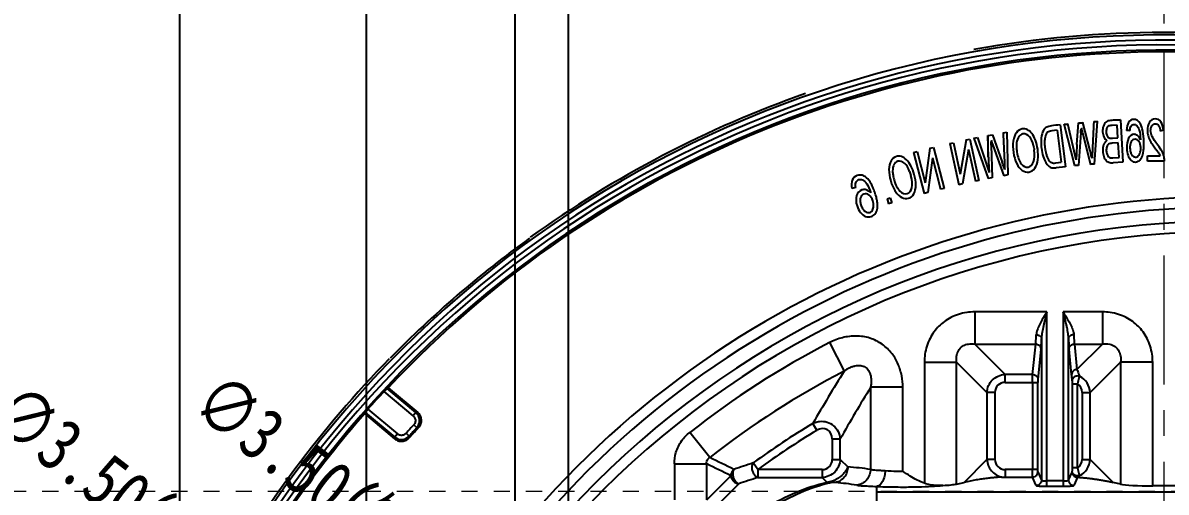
# Model space of a CAD drawing. Header units: millimetres. Extents: x 3267 to 5677, y -4731 to 2600.
# Drawn here: x 4384.9 to 4492.9, y -141.2 to -96.8 of the extents above; entities that cross this region are included whole.
import ezdxf

# ---------------------------------------------------------------- set-up
doc = ezdxf.new("R2010")
doc.units = ezdxf.units.MM
doc.header["$LTSCALE"] = 16.335
doc.header["$PDMODE"] = 3
doc.header["$PDSIZE"] = 0.3125
doc.linetypes.add('CENTER', pattern=[0.6, 0.375, -0.075, 0.075, -0.075])
doc.linetypes.add('HIDDEN', pattern=[0.2, 0.1, -0.1])
doc.layers.get('0').update_dxf_attribs({"linetype": 'CONTINUOUS'})
doc.layers.get('Defpoints').update_dxf_attribs({"linetype": 'CONTINUOUS'})
doc.layers.add('center', color=1, linetype='CENTER', lineweight=9)
doc.layers.add('cool', color=153, linetype='HIDDEN', lineweight=9)
doc.styles.get("Standard").update_dxf_attribs({"font": 'txt', "width": 0.8})
doc.dimstyles.get("Standard").update_dxf_attribs({"dimtxt": 0.15625, "dimasz": 0.1875, "dimexe": 0.125, "dimexo": 0.0625, "dimtad": 0, "dimtih": 1, "dimtoh": 1, "dimdsep": 46, "dimtxsty": 'Standard', "dimcen": 0.09, "dimadec": 0, "dimazin": 0, "dimtp": 0.01, "dimtm": 0.01, "dimtfac": 1, "dimtofl": 0, "dimtmove": 0, "dimatfit": 3, "dimfxl": 0, "dimtolj": 1, "dimarcsym": 0})

# ---------------------------------------------------------------- blocks, each defined once
blk = doc.blocks.new('*D188')
at = {"color": 4, "lineweight": -2}
blk.add_line((4427.16, -151.66), (4431.11, -154.72), dxfattribs=at)
at = {"color": 4}
blk.add_solid([(4431.62, -154.06), (4430.61, -155.38), (4435.07, -157.77)], dxfattribs=at)
at = {"layer": 'Defpoints', "color": 0}
for p in [(4435.07, -157.77), (4437.84, -159.91)]:
    blk.add_point(p, dxfattribs=at)
at = {"color": 6, "insert": (4414.47, -141.87), "char_height": 5, "attachment_point": 5, "rotation": 322.3363}
blk.add_mtext('\\A1;∅3.50(镶针)', dxfattribs=at)
blk = doc.blocks.new('*D189')
at = {"color": 4, "lineweight": -2}
blk.add_line((4408.06, -152.67), (4412.02, -155.72), dxfattribs=at)
at = {"color": 4}
blk.add_solid([(4412.53, -155.06), (4411.51, -156.38), (4415.98, -158.78)], dxfattribs=at)
at = {"layer": 'Defpoints', "color": 0}
for p in [(4415.98, -158.78), (4418.75, -160.92)]:
    blk.add_point(p, dxfattribs=at)
at = {"color": 6, "insert": (4395.38, -142.88), "char_height": 5, "attachment_point": 5, "rotation": 322.3363}
blk.add_mtext('\\A1;∅3.50(镶针)', dxfattribs=at)
blk = doc.blocks.new('*D198')
at = {"color": 4, "lineweight": -2}
blk.add_line((4492.76, -69.03), (4492.76, -39.25), dxfattribs=at)
at = {"layer": 'Defpoints', "color": 0}
for p in [(4492.76, -39.25), (4492.76, -69.03), (4492.76, -205.08)]:
    blk.add_point(p, dxfattribs=at)
at = {"color": 6, "insert": (4492.76, -34.25), "char_height": 5, "attachment_point": 5, "rotation": 90}
blk.add_mtext('\\A1;0.00', dxfattribs=at)
blk = doc.blocks.new('*D210')
at = {"color": 4, "lineweight": -2}
for p, q in [((4598.72, -49.25), (4598.72, -39.25)), ((4598.26, -59.25), (4598.72, -49.25)), ((4598.26, -198.12), (4598.26, -59.25))]:
    blk.add_line(p, q, dxfattribs=at)
at = {"layer": 'Defpoints', "color": 0}
for p in [(4598.72, -39.25), (4598.26, -198.12), (4492.76, -205.08)]:
    blk.add_point(p, dxfattribs=at)
at = {"color": 6, "insert": (4598.72, -30.58), "char_height": 5, "attachment_point": 5, "rotation": 90}
blk.add_mtext('\\A1;105.50', dxfattribs=at)
blk = doc.blocks.new('*D211')
at = {"color": 4, "lineweight": -2}
blk.add_line((4621.26, -84.43), (4621.26, -39.25), dxfattribs=at)
at = {"layer": 'Defpoints', "color": 0}
for p in [(4621.26, -39.25), (4621.26, -84.43), (4492.76, -205.08)]:
    blk.add_point(p, dxfattribs=at)
at = {"color": 6, "insert": (4621.26, -30.25), "char_height": 5, "attachment_point": 5, "rotation": 90}
blk.add_mtext('\\A1;128.50', dxfattribs=at)
blk = doc.blocks.new('*D199')
at = {"color": 4, "lineweight": -2}
blk.add_line((4624.78, -87.08), (4659.37, -87.08), dxfattribs=at)
at = {"layer": 'Defpoints', "color": 0}
for p in [(4624.78, -87.08), (4659.37, -87.08), (4492.76, -205.08)]:
    blk.add_point(p, dxfattribs=at)
at = {"color": 6, "insert": (4667.37, -87.08), "char_height": 5, "attachment_point": 5}
blk.add_mtext('\\A1;118.00', dxfattribs=at)
blk = doc.blocks.new('*D217')
at = {"color": 4, "lineweight": -2}
blk.add_line((4360.65, -87.08), (4327.29, -87.08), dxfattribs=at)
at = {"layer": 'Defpoints', "color": 0}
for p in [(4327.29, -87.08), (4360.65, -87.08), (4492.76, -205.08)]:
    blk.add_point(p, dxfattribs=at)
at = {"color": 6, "insert": (4319.29, -87.08), "char_height": 5, "attachment_point": 5}
blk.add_mtext('\\A1;118.00', dxfattribs=at)
blk = doc.blocks.new('*D202')
at = {"color": 4, "lineweight": -2}
blk.add_line((4364.26, -83.83), (4364.26, -39.37), dxfattribs=at)
at = {"layer": 'Defpoints', "color": 0}
for p in [(4364.26, -39.37), (4364.26, -83.83), (4492.76, -205.08)]:
    blk.add_point(p, dxfattribs=at)
at = {"color": 6, "insert": (4364.26, -30.37), "char_height": 5, "attachment_point": 5, "rotation": 90}
blk.add_mtext('\\A1;128.50', dxfattribs=at)
blk = doc.blocks.new('*D226')
at = {"color": 4, "lineweight": -2}
blk.add_line((4399.72, -185.98), (4399.72, -38.74), dxfattribs=at)
at = {"layer": 'Defpoints', "color": 0}
for p in [(4399.72, -38.74), (4399.72, -185.98), (4492.76, -205.08)]:
    blk.add_point(p, dxfattribs=at)
at = {"color": 6, "insert": (4399.72, -31.07), "char_height": 5, "attachment_point": 5, "rotation": 90}
blk.add_mtext('\\A1;93.04', dxfattribs=at)
blk = doc.blocks.new('*D227')
at = {"color": 4, "lineweight": -2}
blk.add_line((4417.36, -157.92), (4417.36, -38.74), dxfattribs=at)
at = {"layer": 'Defpoints', "color": 0}
for p in [(4417.36, -38.74), (4417.36, -157.92), (4492.76, -205.08)]:
    blk.add_point(p, dxfattribs=at)
at = {"color": 6, "insert": (4417.36, -31.07), "char_height": 5, "attachment_point": 5, "rotation": 90}
blk.add_mtext('\\A1;75.40', dxfattribs=at)
blk = doc.blocks.new('*D228')
at = {"color": 4, "lineweight": -2}
for p, q in [((4442.71, -48.74), (4442.71, -38.74)), ((4436.46, -58.74), (4442.71, -48.74)), ((4436.46, -156.92), (4436.46, -58.74))]:
    blk.add_line(p, q, dxfattribs=at)
at = {"layer": 'Defpoints', "color": 0}
for p in [(4442.71, -38.74), (4436.46, -156.92), (4492.76, -205.08)]:
    blk.add_point(p, dxfattribs=at)
at = {"color": 6, "insert": (4442.71, -31.41), "char_height": 5, "attachment_point": 5, "rotation": 90}
blk.add_mtext('\\A1;56.31', dxfattribs=at)
blk = doc.blocks.new('*D229')
at = {"color": 4, "lineweight": -2}
blk.add_line((4431.43, -181.04), (4431.43, -38.74), dxfattribs=at)
at = {"layer": 'Defpoints', "color": 0}
for p in [(4431.43, -38.74), (4431.43, -181.04), (4492.76, -205.08)]:
    blk.add_point(p, dxfattribs=at)
at = {"color": 6, "insert": (4431.43, -31.41), "char_height": 5, "attachment_point": 5, "rotation": 90}
blk.add_mtext('\\A1;61.33', dxfattribs=at)

msp = doc.modelspace()

# ---------------------------------------------------------------- linework, layer by layer
at = {"color": 6, "linetype": 'Continuous'}
for p, q in [((4482.652, -106.943), (4482.144, -107.005)), ((4482.652, -106.943), (4483.023, -109.981)), ((4482.926, -106.436), (4483.412, -110.407)), ((4484.297, -110.313), (4483.308, -106.37)), ((4483.311, -106.385), (4483.656, -106.354)), ((4484.44, -109.739), (4483.656, -106.354)), ((4484.504, -108.303), (4484.654, -106.245)), ((4484.653, -106.264), (4485.08, -106.226)), ((4485.756, -108.896), (4485.08, -106.226)), ((4486.102, -106.134), (4486.444, -106.103)), ((4486.177, -110.161), (4486.444, -106.103)), ((4488.309, -106.467), (4487.827, -106.495)), ((4488.381, -107.68), (4488.309, -106.467)), ((4488.614, -105.978), (4488.851, -109.971)), ((4492.69, -106.961), (4492.382, -107.045)), ((4474.048, -107.868), (4473.485, -111.121)), ((4474.048, -107.868), (4474.395, -107.793)), ((4474.395, -107.793), (4475.247, -111.701)), ((4474.774, -107.706), (4475.114, -107.643)), ((4474.774, -107.706), (4476.119, -111.525)), ((4475.114, -107.643), (4476.209, -110.941)), ((4476.099, -107.462), (4476.52, -107.384)), ((4476.139, -109.506), (4476.099, -107.462)), ((4476.52, -107.384), (4477.441, -109.98)), ((4477.529, -107.197), (4477.867, -107.135)), ((4477.867, -107.135), (4477.976, -111.182)), ((4484.879, -107.196), (4484.667, -110.296)), ((4485.032, -107.209), (4485.785, -110.178)), ((4487.86, -107.711), (4488.381, -107.68)), ((4489.507, -107), (4489.195, -106.972)), ((4469.077, -109.058), (4469.4, -108.974)), ((4469.077, -109.058), (4470.076, -112.931)), ((4469.4, -108.974), (4470.164, -111.935)), ((4470.603, -108.664), (4470.164, -111.935)), ((4470.603, -108.664), (4470.947, -108.575)), ((4470.947, -108.575), (4471.946, -112.448)), ((4472.508, -108.204), (4472.834, -108.133)), ((4472.508, -108.204), (4473.36, -112.112)), ((4472.834, -108.133), (4473.485, -111.121)), ((4474.27, -108.786), (4473.707, -112.037)), ((4474.27, -108.786), (4474.92, -111.772)), ((4476.41, -108.368), (4476.486, -111.458)), ((4476.564, -108.367), (4477.588, -111.254)), ((4488.409, -108.15), (4487.85, -108.183)), ((4488.49, -109.521), (4488.409, -108.15)), ((4470.859, -109.572), (4470.42, -112.842)), ((4470.859, -109.572), (4471.623, -112.532)), ((4482.507, -110.044), (4483.023, -109.981)), ((4486.178, -110.143), (4485.785, -110.178)), ((4487.892, -109.557), (4488.49, -109.521)), ((4488.851, -109.971), (4487.925, -110.026)), ((4491.177, -109.377), (4492.361, -109.359)), ((4491.185, -109.887), (4491.177, -109.377)), ((4492.782, -109.863), (4491.185, -109.887)), ((4477.976, -111.182), (4477.588, -111.254)), ((4483.412, -110.407), (4482.534, -110.514)), ((4484.668, -110.279), (4484.297, -110.313)), ((4473.707, -112.037), (4473.36, -112.112)), ((4475.247, -111.701), (4474.92, -111.772)), ((4476.486, -111.458), (4476.119, -111.525)), ((4463.605, -112.377), (4463.241, -112.455)), ((4466.563, -113.427), (4466.859, -113.335)), ((4466.563, -113.427), (4466.714, -113.913)), ((4466.859, -113.335), (4467.01, -113.822)), ((4470.42, -112.842), (4470.076, -112.931)), ((4471.946, -112.448), (4471.623, -112.532)), ((4467.01, -113.822), (4466.714, -113.913)), ((4474.843, -124.135), (4474.843, -127.176)), ((4481.666, -124.135), (4474.843, -124.135)), ((4481.666, -140.625), (4481.666, -124.135)), ((4483.208, -124.135), (4483.208, -140.625)), ((4486.915, -124.135), (4483.208, -124.135)), ((4486.915, -124.135), (4486.915, -127.176)), ((4461.12, -127.04), (4462.514, -129.743)), ((4474.843, -127.176), (4477.716, -130.049)), ((4474.843, -127.176), (4480.608, -127.176)), ((4480.317, -130.049), (4480.608, -127.176)), ((4481.164, -126.64), (4481.164, -140.047)), ((4483.71, -140.047), (4483.71, -126.64)), ((4484.266, -127.176), (4484.51, -129.582)), ((4484.266, -127.176), (4486.915, -127.176)), ((4484.51, -129.582), (4486.915, -127.176)), ((4481.11, -127.651), (4480.819, -130.524)), ((4484.008, -130.057), (4483.764, -127.651)), ((4470.092, -128.887), (4470.092, -140.343)), ((4470.092, -128.887), (4473.133, -128.887)), ((4473.133, -140.418), (4473.133, -128.887)), ((4476.006, -131.76), (4473.133, -128.887)), ((4488.626, -128.887), (4485.753, -131.76)), ((4488.626, -128.887), (4488.626, -140.418)), ((4491.667, -128.887), (4488.626, -128.887)), ((4491.667, -140.588), (4491.667, -128.887)), ((4477.716, -130.802), (4477.716, -130.049)), ((4480.317, -130.049), (4477.716, -130.049)), ((4421.778, -133.96), (4419.028, -131.653)), ((4422.031, -133.659), (4419.311, -131.376)), ((4419.419, -131.311), (4422.203, -133.648)), ((4465.008, -131.263), (4465.008, -139.033)), ((4468.049, -131.263), (4465.008, -131.263)), ((4468.049, -139.202), (4468.049, -131.263)), ((4476.006, -131.76), (4476.006, -138.086)), ((4476.766, -131.76), (4476.006, -131.76)), ((4476.766, -138.086), (4476.766, -131.76)), ((4477.716, -130.809), (4480.812, -130.809)), ((4480.31, -130.809), (4480.31, -139.036)), ((4480.812, -139.036), (4480.812, -130.809)), ((4484.062, -130.957), (4484.062, -138.888)), ((4484.565, -130.957), (4484.062, -130.957)), ((4484.565, -138.888), (4484.565, -130.957)), ((4484.993, -131.76), (4484.993, -138.086)), ((4485, -131.76), (4485.753, -131.76)), ((4485.753, -138.086), (4485.753, -131.76)), ((4420.042, -136.141), (4417.201, -133.757)), ((4417.252, -133.645), (4420.03, -135.976)), ((4417.5, -133.338), (4420.283, -135.674)), ((4422.031, -133.659), (4421.778, -133.96)), ((4422.031, -133.659), (4422.203, -133.648)), ((4421.833, -134.813), (4422.123, -135.08)), ((4459.936, -135.336), (4459.545, -134.684)), ((4420.283, -135.674), (4420.03, -135.976)), ((4420.042, -136.141), (4420.03, -135.976)), ((4421.395, -135.88), (4421.102, -135.616)), ((4421.395, -135.88), (4421.408, -136.044)), ((4422.294, -135.07), (4422.123, -135.08)), ((4449.805, -137.921), (4447.923, -135.533)), ((4461.375, -136.151), (4461.375, -138.086)), ((4461.385, -136.151), (4462.135, -136.151)), ((4462.135, -138.086), (4462.135, -136.151)), ((4461.375, -138.086), (4462.135, -138.086)), ((4462.135, -138.086), (4462.852, -138.803)), ((4473.835, -140.257), (4476.006, -138.086)), ((4476.759, -138.086), (4476.006, -138.086)), ((4484.993, -138.086), (4485.753, -138.086)), ((4485.753, -138.086), (4487.924, -140.257)), ((4446.474, -138.518), (4446.474, -141.909)), ((4446.474, -138.518), (4449.515, -138.518)), ((4449.515, -141.909), (4449.515, -138.518)), ((4454.348, -139.036), (4453.9, -138.422)), ((4454.348, -139.036), (4454.348, -139.796)), ((4460.425, -139.036), (4454.348, -139.036)), ((4460.425, -139.043), (4460.425, -139.796)), ((4477.716, -139.036), (4477.716, -139.753)), ((4480.812, -139.036), (4477.716, -139.036)), ((4480.815, -139.262), (4481.164, -140.047)), ((4483.71, -140.047), (4484.051, -139.28)), ((4484.565, -138.888), (4484.062, -138.888)), ((4449.515, -141.909), (4451.792, -139.632)), ((4452.552, -140.393), (4450.275, -142.669)), ((4454.348, -139.796), (4460.425, -139.796)), ((4460.888, -140.259), (4460.425, -139.796)), ((4473.133, -140.418), (4473.835, -140.257)), ((4477.716, -139.753), (4480.31, -139.753)), ((4480.663, -140.548), (4480.31, -139.753)), ((4483.208, -140.124), (4481.666, -140.124)), ((4484.556, -139.773), (4484.212, -140.548)), ((4488.626, -140.418), (4487.924, -140.257)), ((4465.603, -151.023), (4465.603, -140.643)), ((4509.823, -141.183), (4465.603, -141.183)), ((4481.666, -140.625), (4483.208, -140.625)), ((4494.757, -140.588), (4491.667, -140.588))]:
    msp.add_line(p, q, dxfattribs=at)
for centre, radius, start, end in [((4492.738, -200.047), 102.106, 14.82382, 151.07152), ((4492.738, -200.047), 102.331, 79.88634, 100.11366), ((4492.738, -200.047), 101.607, 14.8262, 150.88167), ((4492.738, -200.047), 101.159, 14.89345, 150.74007), ((4492.738, -200.047), 100.659, 14.89585, 150.80622), ((4492.738, -200.047), 100.5, 87.50192, 136.84821), ((4492.738, -200.047), 102.331, 109.34565, 125.8274), ((4403.078, -101.591), 81.993, 356.08053, 356.32795), ((4402.993, -101.585), 82.078, 356.08063, 356.32498), ((4546.062, -91.42), 63.039, 194.05117, 194.17079), ((4544.605, -91.787), 61.536, 194.04976, 194.16945), ((4535.868, -86.989), 63.039, 199.36954, 199.48917), ((4534.458, -87.487), 61.544, 199.36815, 199.48782), ((4394.442, -110.37), 81.993, 1.39891, 1.64633), ((4394.357, -110.372), 82.078, 1.39901, 1.64336), ((4523.026, -110.728), 38.599, 176.399, 178.53198), ((4498.768, -200.047), 86.816, 91.13098, 151.21851), ((4498.768, -200.047), 85.826, 91.13101, 152.00809), ((4498.768, -200.047), 84.503, 92.75328, 177.24672), ((4498.768, -200.047), 83.513, 92.75328, 177.24672), ((4492.738, -200.047), 102.297, 125.8911, 135.63345), ((4498.768, -200.047), 82.142, 117.27921, 128.24271), ((4480.602, -127.709), 0.533, 79.04481, 89.37353), ((4492.738, -200.047), 102.331, 135.6971, 151.06835), ((4498.768, -200.047), 79.102, 117.27917, 128.24273), ((4611.007, -222.335), 174.996, 148.05457, 149.94208), ((4483.964, -131.836), 1.79, 2.45166, 64.14046), ((4492.738, -200.047), 100.553, 137.14249, 138.43896), ((4617.02, -223.903), 178.016, 148.64066, 150.46548), ((4492.738, -200.047), 100.5, 138.73061, 150.75557), ((4492.738, -200.047), 96.348, 137.38554, 138.03134), ((4498.768, -200.047), 76.229, 120.96742, 126.05745), ((4420.662, -135.202), 0.999, 230.76155, 317.27078), ((4492.738, -200.047), 95.954, 137.38554, 138.03134), ((4492.738, -200.047), 95.835, 137.31187, 138.09934), ((4498.768, -200.047), 75.468, 120.96749, 126.05745), ((4294.185, -461.867), 359.387, 63.93605, 64.34095), ((4477.796, -138.007), 1.791, 182.52328, 257.8263), ((4483.967, -138.011), 1.788, 295.80979, 357.59269), ((4297.105, -452.73), 349.225, 63.7081, 64.12399), ((4503.76, -290.099), 159.662, 108.19681, 108.88197), ((4461.124, -165.237), 26.49, 81.56897, 86.25981), ((4454.082, -137.162), 30.043, 355.95786, 356.10602), ((4504.182, -292.882), 160.993, 108.03181, 108.70518), ((4465.674, -159.697), 20.019, 103.83287, 121.72324), ((4465.666, -158.331), 18.574, 104.02408, 122.17126), ((4459.708, -165.146), 24.946, 80.76601, 85.46685), ((4479.433, -138.045), 5.54, 341.7762, 343.48781)]:
    msp.add_arc(centre, radius, start, end, dxfattribs=at)
for centre, major_axis, ratio, start_param, end_param in [((4471.333, -225.556), (72.018, 85.827), 0.9548092, 1.2169188, 1.2180501), ((4513.661, -175.113), (70.393, 83.891), 0.9548092, -4.4329637, -4.4318337), ((4470.092, -140.335), (3.216, 0), 0.0787017, -1.0023955, -0.3316138), ((4491.667, -140.335), (3.216, 0), 0.0787017, -2.8099788, -1.5707963)]:
    msp.add_ellipse(centre, major_axis=major_axis, ratio=ratio, start_param=start_param, end_param=end_param, dxfattribs=at)
for points, knots in [([(4491.897, -105.876), (4491.666, -105.88), (4491.294, -106.125), (4491.128, -106.839), (4491.188, -107.312), (4491.229, -107.463)], [0, 0, 0, 0, 0.3965339, 0.794317, 1, 1, 1, 1]), ([(4479.339, -106.833), (4479.118, -106.869), (4478.736, -107.114), (4478.43, -107.922), (4478.459, -109.072), (4478.784, -110.177), (4479.136, -110.62), (4479.34, -110.752)], [0, 0, 0, 0, 0.1942451, 0.3906671, 0.5889978, 0.7942202, 1, 1, 1, 1]), ([(4480.811, -109.754), (4480.856, -109.432), (4480.836, -108.757), (4480.608, -107.847), (4480.147, -107.016), (4479.675, -106.785), (4479.339, -106.833)], [0, 0, 0, 0, 0.2119338, 0.4092515, 0.6065692, 1, 1, 1, 1]), ([(4481.663, -106.649), (4481.529, -106.72), (4481.285, -106.981), (4481.13, -107.539), (4481.107, -108.133), (4481.158, -108.777), (4481.306, -109.491), (4481.555, -110.042), (4481.812, -110.362), (4482.017, -110.467), (4482.136, -110.497)], [0, 0, 0, 0, 0.1198846, 0.277447, 0.3578293, 0.4382117, 0.5774949, 0.7175526, 0.8587763, 1, 1, 1, 1]), ([(4482.926, -106.436), (4482.647, -106.47), (4482.143, -106.516), (4481.758, -106.601), (4481.663, -106.649)], [0, 0, 0, 0, 0.5949043, 1, 1, 1, 1]), ([(4485.032, -107.209), (4485.017, -107.15), (4484.987, -107.013), (4484.937, -106.883), (4484.918, -106.807)], [0, 0, 0, 0, 0.4393196, 1, 1, 1, 1]), ([(4484.918, -106.807), (4484.937, -106.883), (4484.987, -107.013), (4485.017, -107.15), (4485.032, -107.209)], [0, 0, 0, 0, 0.5608293, 1, 1, 1, 1]), ([(4486.102, -106.134), (4486.06, -107.015), (4486.007, -108.171), (4485.948, -109.333), (4485.935, -109.604)], [0, 0, 0, 0, 0.7614026, 1, 1, 1, 1]), ([(4488.614, -105.978), (4488.46, -105.987), (4488.156, -106.008), (4487.744, -106.019), (4487.428, -106.069), (4487.176, -106.208), (4486.97, -106.556), (4486.907, -107.11), (4487.027, -107.612), (4487.221, -107.854), (4487.345, -107.938)], [0, 0, 0, 0, 0.122015, 0.24403, 0.318414, 0.392798, 0.5433243, 0.698933, 0.8493112, 1, 1, 1, 1]), ([(4487.827, -106.495), (4487.655, -106.509), (4487.432, -106.551), (4487.295, -106.765), (4487.255, -107.167), (4487.309, -107.406), (4487.357, -107.496)], [0, 0, 0, 0, 0.2461157, 0.4897665, 0.7334173, 1, 1, 1, 1]), ([(4489.895, -107.339), (4489.693, -107.348), (4489.331, -107.62), (4489.15, -108.51), (4489.307, -109.378), (4489.609, -109.869), (4490.015, -110.01), (4490.394, -109.876), (4490.659, -109.542), (4490.798, -109.046), (4490.839, -108.51), (4490.836, -107.999), (4490.8, -107.468), (4490.712, -106.868), (4490.6, -106.53), (4490.506, -106.358)], [0, 0, 0, 0, 0.1317604, 0.2653882, 0.3541128, 0.4433033, 0.5330733, 0.6085241, 0.6839749, 0.7588317, 0.7962601, 0.8336885, 0.8752664, 0.9168442, 1, 1, 1, 1]), ([(4491.62, -107.558), (4491.525, -107.369), (4491.431, -106.993), (4491.553, -106.499), (4491.779, -106.351), (4491.909, -106.346)], [0, 0, 0, 0, 0.3425698, 0.6765754, 1, 1, 1, 1]), ([(4476.564, -108.367), (4476.543, -108.31), (4476.501, -108.176), (4476.439, -108.051), (4476.413, -107.977)], [0, 0, 0, 0, 0.4393196, 1, 1, 1, 1]), ([(4476.413, -107.977), (4476.439, -108.051), (4476.501, -108.176), (4476.543, -108.31), (4476.564, -108.367)], [0, 0, 0, 0, 0.5608293, 1, 1, 1, 1]), ([(4477.529, -107.197), (4477.569, -108.079), (4477.624, -109.234), (4477.672, -110.397), (4477.685, -110.668)], [0, 0, 0, 0, 0.7614026, 1, 1, 1, 1]), ([(4479.408, -107.298), (4479.25, -107.325), (4478.979, -107.503), (4478.804, -108.014), (4478.783, -108.538), (4478.838, -109.093), (4478.979, -109.689), (4479.318, -110.309), (4479.651, -110.477), (4479.887, -110.44)], [0, 0, 0, 0, 0.1586059, 0.3187244, 0.399337, 0.4799497, 0.6097826, 0.7396155, 1, 1, 1, 1]), ([(4481.741, -107.139), (4481.632, -107.231), (4481.5, -107.474), (4481.434, -108.016), (4481.471, -108.542), (4481.549, -109.031), (4481.609, -109.257), (4481.643, -109.358)], [0, 0, 0, 0, 0.3646171, 0.5482616, 0.731906, 0.865953, 1, 1, 1, 1]), ([(4487.345, -107.938), (4487.204, -108.02), (4486.992, -108.287), (4486.914, -108.884), (4487.038, -109.478), (4487.177, -109.724), (4487.253, -109.805)], [0, 0, 0, 0, 0.2711777, 0.5475161, 0.7729501, 1, 1, 1, 1]), ([(4489.995, -107.806), (4489.842, -107.815), (4489.659, -107.938), (4489.528, -108.291), (4489.507, -108.656), (4489.555, -109.026), (4489.632, -109.2), (4489.682, -109.274)], [0, 0, 0, 0, 0.3297631, 0.4934256, 0.6570881, 0.8285441, 1, 1, 1, 1]), ([(4490.309, -109.372), (4490.387, -109.296), (4490.508, -109.066), (4490.575, -108.5), (4490.476, -108.159), (4490.371, -108.016)], [0, 0, 0, 0, 0.2912117, 0.5785583, 1, 1, 1, 1]), ([(4491.423, -107.949), (4491.467, -108.034), (4491.582, -108.227), (4491.865, -108.61), (4492.122, -108.949), (4492.203, -109.067), (4492.23, -109.109)], [0, 0, 0, 0, 0.2705378, 0.5410757, 0.7705378, 1, 1, 1, 1]), ([(4479.887, -110.44), (4480.12, -110.406), (4480.478, -110.067), (4480.541, -109.276), (4480.47, -108.804)], [0, 0, 0, 0, 0.5045753, 1, 1, 1, 1]), ([(4487.503, -108.273), (4487.423, -108.324), (4487.305, -108.491), (4487.263, -108.889), (4487.313, -109.146), (4487.351, -109.24)], [0, 0, 0, 0, 0.3449557, 0.6940727, 1, 1, 1, 1]), ([(4492.782, -109.863), (4492.783, -109.743), (4492.746, -109.441), (4492.637, -109.144), (4492.549, -108.964)], [0, 0, 0, 0, 0.388617, 1, 1, 1, 1]), ([(4467.442, -109.436), (4467.228, -109.501), (4466.881, -109.794), (4466.683, -110.635), (4466.862, -111.771), (4467.327, -112.825), (4467.734, -113.217), (4467.954, -113.322)], [0, 0, 0, 0, 0.1941794, 0.3905351, 0.5887987, 0.7939517, 1, 1, 1, 1]), ([(4467.571, -109.888), (4467.418, -109.936), (4467.172, -110.148), (4467.066, -110.677), (4467.113, -111.2), (4467.24, -111.742), (4467.458, -112.315), (4467.874, -112.886), (4468.226, -113.009), (4468.456, -112.941)], [0, 0, 0, 0, 0.1586059, 0.3187244, 0.399337, 0.4799497, 0.6097826, 0.7396155, 1, 1, 1, 1]), ([(4469.282, -112.14), (4469.285, -111.815), (4469.177, -111.149), (4468.832, -110.276), (4468.267, -109.512), (4467.769, -109.345), (4467.442, -109.436)], [0, 0, 0, 0, 0.2118449, 0.4090798, 0.6063146, 1, 1, 1, 1]), ([(4479.34, -110.752), (4479.543, -110.887), (4479.989, -110.988), (4480.569, -110.621), (4480.766, -110.078), (4480.811, -109.754)], [0, 0, 0, 0, 0.3158987, 0.6582383, 1, 1, 1, 1]), ([(4481.882, -109.838), (4481.946, -109.922), (4482.099, -110.042), (4482.347, -110.065), (4482.507, -110.044)], [0, 0, 0, 0, 0.5039362, 1, 1, 1, 1]), ([(4487.253, -109.805), (4487.33, -109.889), (4487.509, -110.007), (4487.771, -110.035), (4487.925, -110.026)], [0, 0, 0, 0, 0.5037088, 1, 1, 1, 1]), ([(4487.351, -109.24), (4487.388, -109.335), (4487.477, -109.478), (4487.6, -109.537), (4487.675, -109.553)], [0, 0, 0, 0, 0.4938901, 1, 1, 1, 1]), ([(4465.036, -112.878), (4464.895, -112.734), (4464.6, -112.551), (4464.044, -112.563), (4463.589, -113.059), (4463.617, -113.994), (4464.034, -114.784), (4464.522, -115.166), (4465.039, -115.168), (4465.441, -114.906), (4465.659, -114.487), (4465.687, -113.958), (4465.589, -113.421), (4465.447, -112.924), (4465.262, -112.419), (4464.996, -111.865), (4464.641, -111.409), (4464.203, -111.175), (4463.658, -111.211), (4463.365, -111.46), (4463.275, -111.675)], [0, 0, 0, 0, 0.0548059, 0.109411, 0.2048953, 0.3001137, 0.3626567, 0.4249407, 0.4872248, 0.540459, 0.5936933, 0.6468003, 0.6733539, 0.6999074, 0.7296473, 0.7593873, 0.8188672, 0.8707634, 0.9226596, 1, 1, 1, 1]), ([(4468.456, -112.941), (4468.683, -112.877), (4468.994, -112.494), (4468.953, -111.702), (4468.82, -111.243)], [0, 0, 0, 0, 0.5045753, 1, 1, 1, 1]), ([(4463.608, -111.934), (4463.66, -111.77), (4463.852, -111.576), (4464.121, -111.591), (4464.234, -111.647)], [0, 0, 0, 0, 0.5539359, 1, 1, 1, 1]), ([(4464.234, -111.647), (4464.38, -111.718), (4464.655, -111.955), (4464.91, -112.498), (4465.036, -112.878)], [0, 0, 0, 0, 0.4989224, 1, 1, 1, 1]), ([(4467.954, -113.322), (4468.174, -113.43), (4468.629, -113.471), (4469.156, -113.031), (4469.28, -112.467), (4469.282, -112.14)], [0, 0, 0, 0, 0.3158987, 0.6582383, 1, 1, 1, 1]), ([(4464.858, -113.084), (4464.697, -112.969), (4464.35, -112.911), (4464.046, -113.231), (4463.999, -113.642), (4464.082, -114.028), (4464.246, -114.397), (4464.386, -114.554), (4464.466, -114.616)], [0, 0, 0, 0, 0.2463112, 0.4948926, 0.6186485, 0.7424044, 0.8712022, 1, 1, 1, 1]), ([(4464.466, -114.616), (4464.625, -114.74), (4464.894, -114.801), (4465.21, -114.555), (4465.324, -114.128), (4465.226, -113.514), (4465.018, -113.199), (4464.858, -113.084)], [0, 0, 0, 0, 0.2446162, 0.4129411, 0.5796226, 0.7465667, 1, 1, 1, 1]), ([(4474.843, -124.135), (4474.59, -124.135), (4474.072, -124.173), (4473.312, -124.349), (4472.6, -124.642), (4471.977, -125.027), (4471.443, -125.485), (4470.983, -126.02), (4470.595, -126.65), (4470.301, -127.367), (4470.128, -128.126), (4470.092, -128.639), (4470.092, -128.887)], [0, 0, 0, 0, 0.1012425, 0.2072777, 0.3113622, 0.4080183, 0.4996653, 0.5918285, 0.6895406, 0.794718, 0.9008785, 1, 1, 1, 1]), ([(4481.666, -124.135), (4481.52, -124.375), (4481.277, -124.777), (4480.969, -125.352), (4480.743, -125.823), (4480.67, -126.152), (4480.662, -126.302)], [0, 0, 0, 0, 0.3501707, 0.5854816, 0.8131711, 1, 1, 1, 1]), ([(4481.666, -124.135), (4481.64, -124.236), (4481.588, -124.436), (4481.511, -124.735), (4481.437, -125.033), (4481.366, -125.33), (4481.301, -125.625), (4481.244, -125.916), (4481.199, -126.198), (4481.172, -126.438), (4481.165, -126.585), (4481.164, -126.64)], [0, 0, 0, 0, 0.1214846, 0.2421256, 0.3620358, 0.481341, 0.6000031, 0.7165137, 0.8287182, 0.9351055, 1, 1, 1, 1]), ([(4483.208, -124.135), (4483.351, -124.373), (4483.586, -124.766), (4483.896, -125.332), (4484.121, -125.807), (4484.2, -126.146), (4484.212, -126.302)], [0, 0, 0, 0, 0.3459563, 0.5715113, 0.8055332, 1, 1, 1, 1]), ([(4483.71, -126.64), (4483.709, -126.585), (4483.702, -126.439), (4483.675, -126.198), (4483.63, -125.916), (4483.573, -125.625), (4483.508, -125.33), (4483.437, -125.033), (4483.363, -124.735), (4483.286, -124.436), (4483.234, -124.236), (4483.208, -124.136)], [0, 0, 0, 0, 0.0648979, 0.1712898, 0.2834978, 0.4000105, 0.518673, 0.637977, 0.7578845, 0.8785212, 1, 1, 1, 1]), ([(4491.667, -128.887), (4491.667, -128.634), (4491.629, -128.116), (4491.454, -127.355), (4491.16, -126.644), (4490.775, -126.02), (4490.318, -125.486), (4489.782, -125.027), (4489.152, -124.638), (4488.435, -124.345), (4487.676, -124.172), (4487.163, -124.135), (4486.915, -124.135)], [0, 0, 0, 0, 0.1012425, 0.2072777, 0.3113622, 0.4080183, 0.4996653, 0.5918285, 0.6895406, 0.794718, 0.9008785, 1, 1, 1, 1]), ([(4468.049, -131.263), (4468.051, -130.904), (4467.971, -130.163), (4467.657, -129.074), (4467.052, -128.02), (4466.131, -127.14), (4464.948, -126.551), (4463.646, -126.359), (4462.339, -126.526), (4461.514, -126.839), (4461.12, -127.04)], [0, 0, 0, 0, 0.1087801, 0.224359, 0.3413082, 0.472918, 0.6046628, 0.7353286, 0.8659735, 1, 1, 1, 1]), ([(4480.608, -127.176), (4480.622, -127.059), (4480.642, -126.767), (4480.655, -126.475), (4480.662, -126.302)], [0, 0, 0, 0, 0.4053174, 1, 1, 1, 1]), ([(4480.662, -126.302), (4480.68, -126.302), (4480.737, -126.305), (4480.828, -126.32), (4480.914, -126.35), (4480.974, -126.379), (4481.012, -126.403), (4481.047, -126.429), (4481.089, -126.467), (4481.133, -126.523), (4481.159, -126.588), (4481.163, -126.628), (4481.164, -126.64)], [0, 0, 0, 0, 0.0818553, 0.2587369, 0.419628, 0.4924848, 0.5598888, 0.6248542, 0.6900464, 0.8189391, 0.9445508, 1, 1, 1, 1]), ([(4484.212, -126.302), (4484.194, -126.302), (4484.136, -126.305), (4484.043, -126.321), (4483.957, -126.351), (4483.898, -126.381), (4483.859, -126.405), (4483.824, -126.431), (4483.783, -126.47), (4483.739, -126.526), (4483.715, -126.59), (4483.711, -126.629), (4483.71, -126.64)], [0, 0, 0, 0, 0.0854091, 0.2629405, 0.4242129, 0.4971625, 0.5646036, 0.6295832, 0.6947942, 0.8237573, 0.9495823, 1, 1, 1, 1]), ([(4484.212, -126.302), (4484.214, -126.341), (4484.222, -126.544), (4484.236, -126.836), (4484.256, -127.088), (4484.266, -127.176)], [0, 0, 0, 0, 0.1342993, 0.6970093, 1, 1, 1, 1]), ([(4473.133, -128.887), (4473.1, -128.659), (4473.099, -128.232), (4473.341, -127.665), (4473.76, -127.304), (4474.286, -127.14), (4474.651, -127.148), (4474.843, -127.176)], [0, 0, 0, 0, 0.2400207, 0.4349393, 0.6253778, 0.7974106, 1, 1, 1, 1]), ([(4480.703, -127.186), (4480.759, -127.197), (4480.868, -127.239), (4481.043, -127.377), (4481.109, -127.546), (4481.11, -127.651)], [0, 0, 0, 0, 0.2578228, 0.5207089, 1, 1, 1, 1]), ([(4481.11, -127.651), (4481.119, -127.568), (4481.133, -127.372), (4481.15, -127.035), (4481.159, -126.781), (4481.164, -126.64)], [0, 0, 0, 0, 0.2469822, 0.583297, 1, 1, 1, 1]), ([(4483.71, -126.64), (4483.715, -126.781), (4483.724, -127.035), (4483.741, -127.372), (4483.756, -127.568), (4483.764, -127.651)], [0, 0, 0, 0, 0.416643, 0.7530021, 1, 1, 1, 1]), ([(4483.764, -127.651), (4483.764, -127.634), (4483.768, -127.578), (4483.791, -127.489), (4483.835, -127.408), (4483.878, -127.353), (4483.913, -127.317), (4483.951, -127.284), (4484.01, -127.243), (4484.083, -127.208), (4484.145, -127.191), (4484.171, -127.186)], [0, 0, 0, 0, 0.0799784, 0.2489541, 0.4104338, 0.4875323, 0.5617256, 0.63633, 0.7147192, 0.8815599, 1, 1, 1, 1]), ([(4484.266, -127.176), (4484.255, -127.176), (4484.234, -127.177), (4484.202, -127.18), (4484.181, -127.184), (4484.171, -127.186)], [0, 0, 0, 0, 0.3330795, 0.6661578, 1, 1, 1, 1]), ([(4486.915, -127.176), (4487.143, -127.144), (4487.57, -127.143), (4488.137, -127.384), (4488.498, -127.804), (4488.662, -128.33), (4488.654, -128.695), (4488.626, -128.887)], [0, 0, 0, 0, 0.2400044, 0.4349216, 0.6253633, 0.7974117, 1, 1, 1, 1]), ([(4463.227, -129.33), (4463.166, -129.355), (4462.915, -129.468), (4462.681, -129.617), (4462.514, -129.743)], [0, 0, 0, 0, 0.2408593, 1, 1, 1, 1]), ([(4463.227, -129.33), (4463.325, -129.291), (4463.516, -129.228), (4463.8, -129.183), (4464.063, -129.19), (4464.297, -129.247), (4464.503, -129.35), (4464.679, -129.496), (4464.828, -129.687), (4464.945, -129.925), (4465.025, -130.207), (4465.064, -130.529), (4465.061, -130.886), (4465.031, -131.133), (4465.009, -131.262)], [0, 0, 0, 0, 0.0924584, 0.1767765, 0.2528426, 0.3224103, 0.388161, 0.4534871, 0.522891, 0.6000487, 0.6859392, 0.7806382, 0.8850657, 1, 1, 1, 1]), ([(4484.51, -129.582), (4484.49, -129.582), (4484.428, -129.586), (4484.349, -129.606), (4484.277, -129.637), (4484.23, -129.664), (4484.185, -129.697), (4484.128, -129.748), (4484.066, -129.829), (4484.019, -129.94), (4484.008, -130.019), (4484.008, -130.057)], [0, 0, 0, 0, 0.0807795, 0.2418159, 0.3167336, 0.387448, 0.4578115, 0.5316161, 0.6879734, 0.8532683, 1, 1, 1, 1]), ([(4484.51, -129.582), (4484.54, -129.644), (4484.596, -129.779), (4484.674, -129.994), (4484.722, -130.146), (4484.745, -130.226)], [0, 0, 0, 0, 0.3032591, 0.637571, 1, 1, 1, 1]), ([(4476.006, -131.76), (4476.015, -131.537), (4476.118, -131.096), (4476.498, -130.538), (4477.055, -130.16), (4477.495, -130.059), (4477.716, -130.049)], [0, 0, 0, 0, 0.2525381, 0.500943, 0.7489079, 1, 1, 1, 1]), ([(4480.31, -130.809), (4480.308, -130.702), (4480.307, -130.505), (4480.31, -130.252), (4480.313, -130.106), (4480.317, -130.049)], [0, 0, 0, 0, 0.4239842, 0.7769977, 1, 1, 1, 1]), ([(4480.317, -130.049), (4480.403, -130.05), (4480.575, -130.095), (4480.768, -130.274), (4480.818, -130.442), (4480.819, -130.524)], [0, 0, 0, 0, 0.3408946, 0.6749102, 1, 1, 1, 1]), ([(4480.819, -130.524), (4480.817, -130.545), (4480.815, -130.598), (4480.812, -130.693), (4480.812, -130.767), (4480.812, -130.809)], [0, 0, 0, 0, 0.2186572, 0.5591053, 1, 1, 1, 1]), ([(4484.056, -130.643), (4484.053, -130.59), (4484.043, -130.453), (4484.027, -130.257), (4484.014, -130.115), (4484.008, -130.057)], [0, 0, 0, 0, 0.2737041, 0.701376, 1, 1, 1, 1]), ([(4484.745, -130.226), (4484.715, -130.216), (4484.652, -130.2), (4484.572, -130.195), (4484.507, -130.199), (4484.461, -130.206), (4484.415, -130.217), (4484.354, -130.237), (4484.279, -130.272), (4484.199, -130.332), (4484.132, -130.408), (4484.084, -130.494), (4484.061, -130.574), (4484.057, -130.625), (4484.056, -130.643)], [0, 0, 0, 0, 0.1006665, 0.20811, 0.2596771, 0.3094208, 0.3590347, 0.4101976, 0.5159687, 0.6242949, 0.7324301, 0.8379452, 0.9391122, 1, 1, 1, 1]), ([(4484.056, -130.643), (4484.058, -130.668), (4484.06, -130.727), (4484.062, -130.832), (4484.062, -130.913), (4484.062, -130.957)], [0, 0, 0, 0, 0.2305453, 0.5707638, 1, 1, 1, 1]), ([(4484.743, -130.231), (4484.715, -130.289), (4484.675, -130.435), (4484.621, -130.676), (4484.587, -130.855), (4484.567, -130.95)], [0, 0, 0, 0, 0.2617877, 0.6082028, 1, 1, 1, 1]), ([(4419.311, -131.376), (4419.289, -131.388), (4419.238, -131.44), (4419.143, -131.531), (4419.069, -131.609), (4419.028, -131.653)], [0, 0, 0, 0, 0.1876028, 0.5457015, 1, 1, 1, 1]), ([(4417.5, -133.338), (4417.46, -133.383), (4417.389, -133.464), (4417.309, -133.567), (4417.263, -133.623), (4417.252, -133.645)], [0, 0, 0, 0, 0.455576, 0.8134686, 1, 1, 1, 1]), ([(4421.778, -133.96), (4421.854, -134.027), (4421.978, -134.208), (4422.002, -134.536), (4421.9, -134.734), (4421.833, -134.813)], [0, 0, 0, 0, 0.3235563, 0.6674642, 1, 1, 1, 1]), ([(4422.123, -135.08), (4422.21, -134.983), (4422.347, -134.747), (4422.398, -134.344), (4422.293, -133.954), (4422.128, -133.742), (4422.031, -133.659)], [0, 0, 0, 0, 0.2486883, 0.5034281, 0.7563751, 1, 1, 1, 1]), ([(4422.294, -135.07), (4422.384, -134.972), (4422.526, -134.739), (4422.583, -134.337), (4422.476, -133.946), (4422.305, -133.733), (4422.203, -133.648)], [0, 0, 0, 0, 0.2520734, 0.4999145, 0.7477197, 1, 1, 1, 1]), ([(4459.545, -134.684), (4459.612, -134.649), (4459.75, -134.589), (4459.964, -134.524), (4460.11, -134.499), (4460.184, -134.491)], [0, 0, 0, 0, 0.3381049, 0.6702597, 1, 1, 1, 1]), ([(4460.184, -134.491), (4460.42, -134.465), (4460.907, -134.511), (4461.544, -134.862), (4461.993, -135.436), (4462.12, -135.91), (4462.135, -136.15)], [0, 0, 0, 0, 0.2509959, 0.4991114, 0.746003, 1, 1, 1, 1]), ([(4420.042, -136.141), (4420.139, -136.222), (4420.364, -136.348), (4420.746, -136.395), (4421.118, -136.295), (4421.323, -136.138), (4421.408, -136.044)], [0, 0, 0, 0, 0.2519282, 0.4999194, 0.747766, 1, 1, 1, 1]), ([(4421.102, -135.616), (4421.033, -135.689), (4420.861, -135.809), (4420.547, -135.83), (4420.362, -135.736), (4420.283, -135.674)], [0, 0, 0, 0, 0.3360887, 0.666024, 1, 1, 1, 1]), ([(4446.474, -138.518), (4446.453, -138.155), (4446.575, -137.366), (4447.08, -136.325), (4447.625, -135.741), (4447.923, -135.533)], [0, 0, 0, 0, 0.3179626, 0.6821269, 1, 1, 1, 1]), ([(4449.515, -138.518), (4449.5, -138.436), (4449.499, -138.268), (4449.612, -138.05), (4449.739, -137.956), (4449.805, -137.921)], [0, 0, 0, 0, 0.35296, 0.6824623, 1, 1, 1, 1]), ([(4462.135, -138.086), (4462.126, -138.308), (4462.023, -138.75), (4461.643, -139.307), (4461.086, -139.685), (4460.646, -139.787), (4460.425, -139.796)], [0, 0, 0, 0, 0.2525359, 0.5009415, 0.7489072, 1, 1, 1, 1]), ([(4452.09, -139.029), (4452.032, -139.078), (4451.928, -139.195), (4451.825, -139.403), (4451.796, -139.556), (4451.792, -139.632)], [0, 0, 0, 0, 0.3326003, 0.6674053, 1, 1, 1, 1]), ([(4452.09, -139.029), (4452.061, -139.068), (4452.017, -139.15), (4451.981, -139.295), (4451.973, -139.395), (4451.973, -139.451)], [0, 0, 0, 0, 0.3269447, 0.6212918, 1, 1, 1, 1]), ([(4453.9, -138.422), (4453.873, -138.459), (4453.828, -138.545), (4453.788, -138.692), (4453.78, -138.797), (4453.78, -138.851)], [0, 0, 0, 0, 0.3058763, 0.639998, 1, 1, 1, 1]), ([(4453.78, -138.851), (4453.78, -138.871), (4453.781, -138.912), (4453.786, -138.974), (4453.792, -139.015), (4453.796, -139.036)], [0, 0, 0, 0, 0.3270083, 0.6606711, 1, 1, 1, 1]), ([(4453.796, -139.036), (4453.812, -139.15), (4453.889, -139.368), (4454.073, -139.643), (4454.256, -139.762), (4454.348, -139.796)], [0, 0, 0, 0, 0.3543204, 0.6970638, 1, 1, 1, 1]), ([(4462.852, -138.803), (4462.793, -138.971), (4462.623, -139.266), (4462.272, -139.638), (4461.858, -139.937), (4461.387, -140.157), (4461.051, -140.238), (4460.888, -140.259)], [0, 0, 0, 0, 0.2091722, 0.3928631, 0.5980093, 0.8059904, 1, 1, 1, 1]), ([(4462.852, -138.803), (4462.851, -138.971), (4462.788, -139.315), (4462.545, -139.781), (4462.152, -140.119), (4461.837, -140.248), (4461.679, -140.278)], [0, 0, 0, 0, 0.248879, 0.5080092, 0.7622715, 1, 1, 1, 1]), ([(4465.008, -139.033), (4465.006, -139.21), (4464.931, -139.573), (4464.658, -140.059), (4464.221, -140.393), (4463.879, -140.505), (4463.711, -140.523)], [0, 0, 0, 0, 0.2482335, 0.5082263, 0.763115, 1, 1, 1, 1]), ([(4465.008, -139.033), (4465.082, -139.049), (4465.261, -139.072), (4465.57, -139.097), (4465.953, -139.12), (4466.232, -139.137), (4466.381, -139.148)], [0, 0, 0, 0, 0.164741, 0.3920376, 0.6744298, 1, 1, 1, 1]), ([(4466.381, -139.148), (4466.375, -139.327), (4466.341, -139.595), (4466.243, -139.936), (4466.144, -140.168), (4466.025, -140.363), (4465.891, -140.511), (4465.75, -140.606), (4465.65, -140.637), (4465.603, -140.643)], [0, 0, 0, 0, 0.2986276, 0.4490011, 0.5909141, 0.7185608, 0.8287216, 0.9216853, 1, 1, 1, 1]), ([(4466.381, -139.148), (4466.751, -139.174), (4467.307, -139.196), (4467.863, -139.202), (4468.049, -139.202)], [0, 0, 0, 0, 0.6654906, 1, 1, 1, 1]), ([(4470.092, -140.341), (4469.856, -140.251), (4469.395, -140.052), (4468.722, -139.653), (4468.28, -139.362), (4468.049, -139.202)], [0, 0, 0, 0, 0.3232854, 0.6401961, 1, 1, 1, 1]), ([(4480.31, -139.753), (4480.308, -139.693), (4480.307, -139.551), (4480.306, -139.312), (4480.308, -139.132), (4480.31, -139.036)], [0, 0, 0, 0, 0.2487426, 0.59723, 1, 1, 1, 1]), ([(4480.31, -139.753), (4480.394, -139.752), (4480.568, -139.708), (4480.763, -139.523), (4480.814, -139.348), (4480.815, -139.262)], [0, 0, 0, 0, 0.3280032, 0.6665644, 1, 1, 1, 1]), ([(4480.815, -139.262), (4480.814, -139.239), (4480.813, -139.192), (4480.812, -139.117), (4480.812, -139.064), (4480.812, -139.036)], [0, 0, 0, 0, 0.296468, 0.6312843, 1, 1, 1, 1]), ([(4484.051, -139.28), (4484.052, -139.362), (4484.098, -139.533), (4484.287, -139.724), (4484.467, -139.773), (4484.556, -139.773)], [0, 0, 0, 0, 0.3189668, 0.6524405, 1, 1, 1, 1]), ([(4484.062, -138.888), (4484.062, -138.933), (4484.062, -139.014), (4484.06, -139.118), (4484.058, -139.178), (4484.056, -139.202)], [0, 0, 0, 0, 0.4297606, 0.7698761, 1, 1, 1, 1]), ([(4484.745, -139.62), (4484.715, -139.63), (4484.652, -139.645), (4484.572, -139.651), (4484.507, -139.646), (4484.46, -139.64), (4484.415, -139.629), (4484.354, -139.609), (4484.279, -139.573), (4484.199, -139.513), (4484.132, -139.438), (4484.084, -139.352), (4484.061, -139.271), (4484.057, -139.221), (4484.056, -139.202)], [0, 0, 0, 0, 0.1007174, 0.2081533, 0.2597168, 0.3094573, 0.359068, 0.4102275, 0.5159914, 0.6243117, 0.7324436, 0.8379589, 0.9391292, 1, 1, 1, 1]), ([(4484.567, -138.896), (4484.587, -138.99), (4484.621, -139.17), (4484.675, -139.41), (4484.715, -139.556), (4484.743, -139.615)], [0, 0, 0, 0, 0.3918474, 0.7382708, 1, 1, 1, 1]), ([(4451.792, -139.632), (4451.802, -139.726), (4451.857, -139.914), (4452.027, -140.152), (4452.188, -140.268), (4452.274, -140.311)], [0, 0, 0, 0, 0.3280364, 0.6642133, 1, 1, 1, 1]), ([(4451.973, -139.451), (4451.973, -139.471), (4451.974, -139.511), (4451.979, -139.572), (4451.985, -139.612), (4451.989, -139.632)], [0, 0, 0, 0, 0.3282681, 0.6611139, 1, 1, 1, 1]), ([(4451.989, -139.632), (4452.007, -139.741), (4452.075, -139.951), (4452.252, -140.199), (4452.397, -140.328), (4452.47, -140.371)], [0, 0, 0, 0, 0.3656992, 0.7194148, 1, 1, 1, 1]), ([(4452.274, -140.311), (4452.294, -140.321), (4452.337, -140.34), (4452.4, -140.361), (4452.445, -140.368), (4452.464, -140.369)], [0, 0, 0, 0, 0.3326952, 0.7073409, 1, 1, 1, 1]), ([(4452.464, -140.369), (4452.475, -140.374), (4452.495, -140.379), (4452.525, -140.387), (4452.543, -140.391), (4452.552, -140.393)], [0, 0, 0, 0, 0.3781633, 0.6928416, 1, 1, 1, 1]), ([(4460.888, -140.259), (4460.899, -140.264), (4460.923, -140.273), (4460.958, -140.285), (4460.993, -140.295), (4461.028, -140.303), (4461.063, -140.308), (4461.097, -140.311), (4461.131, -140.312), (4461.154, -140.311), (4461.165, -140.31)], [0, 0, 0, 0, 0.1331931, 0.2639657, 0.3922858, 0.5182754, 0.6420934, 0.7639323, 0.8840148, 1, 1, 1, 1]), ([(4461.679, -140.278), (4461.665, -140.277), (4461.638, -140.275), (4461.595, -140.273), (4461.551, -140.273), (4461.504, -140.273), (4461.456, -140.274), (4461.406, -140.277), (4461.351, -140.281), (4461.291, -140.288), (4461.228, -140.297), (4461.186, -140.305), (4461.165, -140.31)], [0, 0, 0, 0, 0.0814724, 0.1591056, 0.24831, 0.3409842, 0.4304298, 0.525637, 0.6315821, 0.7500268, 0.875045, 1, 1, 1, 1]), ([(4471.823, -140.548), (4471.629, -140.558), (4471.236, -140.56), (4470.654, -140.502), (4470.273, -140.408), (4470.092, -140.343)], [0, 0, 0, 0, 0.3319723, 0.6712647, 1, 1, 1, 1]), ([(4477.4, -139.759), (4477.329, -139.762), (4477.181, -139.77), (4476.958, -139.785), (4476.728, -139.804), (4476.496, -139.827), (4476.26, -139.852), (4476.018, -139.881), (4475.77, -139.913), (4475.514, -139.949), (4475.252, -139.989), (4474.982, -140.032), (4474.704, -140.081), (4474.419, -140.134), (4474.128, -140.192), (4473.933, -140.235), (4473.835, -140.257)], [0, 0, 0, 0, 0.0591413, 0.1229205, 0.1864749, 0.2509186, 0.3167703, 0.3842886, 0.4537291, 0.5252175, 0.5989024, 0.6748725, 0.7531097, 0.8335596, 0.9160171, 1, 1, 1, 1]), ([(4477.4, -139.759), (4477.437, -139.758), (4477.508, -139.756), (4477.614, -139.755), (4477.682, -139.754), (4477.716, -139.754)], [0, 0, 0, 0, 0.3585047, 0.6724847, 1, 1, 1, 1]), ([(4481.164, -140.047), (4481.164, -140.11), (4481.135, -140.241), (4481.027, -140.412), (4480.855, -140.52), (4480.725, -140.548), (4480.662, -140.548)], [0, 0, 0, 0, 0.2421139, 0.4995942, 0.7573343, 1, 1, 1, 1]), ([(4481.164, -140.047), (4481.165, -140.054), (4481.182, -140.067), (4481.214, -140.078), (4481.263, -140.091), (4481.353, -140.107), (4481.489, -140.12), (4481.604, -140.124), (4481.666, -140.124)], [0, 0, 0, 0, 0.0390495, 0.1076465, 0.2057599, 0.3298775, 0.6390639, 1, 1, 1, 1]), ([(4483.208, -140.124), (4483.247, -140.124), (4483.348, -140.122), (4483.474, -140.113), (4483.579, -140.099), (4483.641, -140.086), (4483.683, -140.073), (4483.708, -140.056), (4483.71, -140.047)], [0, 0, 0, 0, 0.2285207, 0.5842167, 0.7307563, 0.8486857, 0.9476454, 1, 1, 1, 1]), ([(4483.71, -140.047), (4483.71, -140.067), (4483.714, -140.125), (4483.737, -140.22), (4483.78, -140.305), (4483.822, -140.363), (4483.857, -140.402), (4483.896, -140.436), (4483.954, -140.479), (4484.04, -140.522), (4484.134, -140.545), (4484.193, -140.548), (4484.212, -140.548)], [0, 0, 0, 0, 0.0733492, 0.2243772, 0.3672755, 0.4349056, 0.4996148, 0.5643399, 0.6320199, 0.7751252, 0.9264808, 1, 1, 1, 1]), ([(4484.556, -139.773), (4484.573, -139.773), (4484.605, -139.774), (4484.651, -139.775), (4484.681, -139.777), (4484.696, -139.778)], [0, 0, 0, 0, 0.3489725, 0.6879841, 1, 1, 1, 1]), ([(4484.696, -139.778), (4484.816, -139.786), (4485.054, -139.806), (4485.408, -139.842), (4485.758, -139.883), (4486.109, -139.929), (4486.464, -139.982), (4486.824, -140.04), (4487.188, -140.104), (4487.556, -140.176), (4487.801, -140.229), (4487.924, -140.257)], [0, 0, 0, 0, 0.1109571, 0.2191668, 0.326503, 0.4347014, 0.5444359, 0.6559529, 0.7693908, 0.8843798, 1, 1, 1, 1]), ([(4463.711, -140.523), (4463.86, -140.547), (4464.225, -140.577), (4464.857, -140.608), (4465.337, -140.63), (4465.603, -140.643)], [0, 0, 0, 0, 0.2394712, 0.5784373, 1, 1, 1, 1]), ([(4465.603, -140.643), (4465.859, -140.655), (4466.389, -140.675), (4467.205, -140.693), (4467.764, -140.697), (4468.049, -140.697)], [0, 0, 0, 0, 0.3137842, 0.6507493, 1, 1, 1, 1]), ([(4468.049, -140.697), (4468.534, -140.697), (4469.452, -140.686), (4470.71, -140.639), (4471.483, -140.584), (4471.823, -140.548)], [0, 0, 0, 0, 0.3850867, 0.7284387, 1, 1, 1, 1]), ([(4480.662, -140.548), (4480.678, -140.574), (4480.807, -140.575), (4481.002, -140.611), (4481.317, -140.619), (4481.545, -140.624), (4481.666, -140.625)], [0, 0, 0, 0, 0.0912557, 0.3175866, 0.6396426, 1, 1, 1, 1]), ([(4483.208, -140.625), (4483.325, -140.625), (4483.548, -140.619), (4483.86, -140.612), (4484.061, -140.576), (4484.194, -140.575), (4484.212, -140.548)], [0, 0, 0, 0, 0.3472548, 0.668957, 0.902733, 1, 1, 1, 1])]:
    msp.add_open_spline(points, degree=3, knots=knots, dxfattribs=at)
for points in [[(4492.444, -106.15), (4492.306, -105.967), (4492.123, -105.874), (4491.897, -105.876)], [(4483.308, -106.37), (4483.366, -106.365), (4483.483, -106.37), (4483.601, -106.375), (4483.659, -106.37)], [(4484.654, -106.245), (4484.726, -106.239), (4484.87, -106.245), (4485.013, -106.251), (4485.085, -106.245)], [(4486.103, -106.118), (4486.159, -106.113), (4486.273, -106.118), (4486.387, -106.123), (4486.443, -106.118)], [(4489.394, -106.216), (4489.275, -106.403), (4489.208, -106.655), (4489.195, -106.972)], [(4489.864, -105.928), (4489.668, -105.936), (4489.512, -106.033), (4489.394, -106.216)], [(4489.507, -107), (4489.527, -106.823), (4489.56, -106.689), (4489.607, -106.604)], [(4489.607, -106.604), (4489.683, -106.473), (4489.781, -106.404), (4489.901, -106.397)], [(4490.506, -106.358), (4490.34, -106.064), (4490.127, -105.92), (4489.864, -105.928)], [(4489.901, -106.397), (4489.996, -106.396), (4490.087, -106.434), (4490.17, -106.509)], [(4490.17, -106.509), (4490.26, -106.614), (4490.336, -106.763), (4490.398, -106.96)], [(4490.398, -106.96), (4490.459, -107.159), (4490.497, -107.458), (4490.515, -107.848)], [(4491.909, -106.346), (4492.05, -106.346), (4492.162, -106.407), (4492.247, -106.529)], [(4492.247, -106.529), (4492.333, -106.656), (4492.377, -106.827), (4492.382, -107.045)], [(4492.69, -106.961), (4492.664, -106.608), (4492.583, -106.338), (4492.444, -106.15)], [(4476.129, -109.506), (4476.122, -109.164), (4476.124, -108.482), (4476.125, -107.799), (4476.119, -107.458)], [(4480.039, -107.59), (4479.841, -107.365), (4479.631, -107.267), (4479.408, -107.298)], [(4480.396, -108.413), (4480.309, -108.036), (4480.19, -107.762), (4480.039, -107.59)], [(4482.144, -107.005), (4481.954, -107.032), (4481.82, -107.074), (4481.741, -107.139)], [(4487.357, -107.496), (4487.404, -107.589), (4487.469, -107.651), (4487.552, -107.684)], [(4487.552, -107.684), (4487.615, -107.714), (4487.717, -107.723), (4487.86, -107.711)], [(4489.509, -106.986), (4489.457, -106.981), (4489.351, -106.986), (4489.246, -106.991), (4489.194, -106.986)], [(4490.233, -107.46), (4490.123, -107.377), (4490.01, -107.337), (4489.895, -107.339)], [(4490.371, -108.016), (4490.264, -107.873), (4490.139, -107.804), (4489.995, -107.806)], [(4490.515, -107.848), (4490.436, -107.675), (4490.342, -107.544), (4490.233, -107.46)], [(4491.229, -107.463), (4491.268, -107.62), (4491.333, -107.781), (4491.423, -107.949)], [(4492.161, -108.375), (4491.895, -108.026), (4491.716, -107.753), (4491.62, -107.558)], [(4480.396, -108.413), (4480.424, -108.533), (4480.449, -108.663), (4480.47, -108.804)], [(4485.935, -109.604), (4485.833, -109.199), (4485.772, -108.964), (4485.756, -108.896)], [(4487.85, -108.183), (4487.697, -108.195), (4487.581, -108.225), (4487.503, -108.273)], [(4492.549, -108.964), (4492.46, -108.789), (4492.332, -108.593), (4492.161, -108.375)], [(4492.23, -109.109), (4492.281, -109.193), (4492.325, -109.276), (4492.361, -109.359)], [(4468.235, -110.096), (4468.009, -109.898), (4467.788, -109.829), (4467.571, -109.888)], [(4468.696, -110.865), (4468.561, -110.503), (4468.407, -110.247), (4468.235, -110.096)], [(4476.139, -109.506), (4476.155, -110.018), (4476.178, -110.498), (4476.209, -110.941)], [(4477.685, -110.668), (4477.545, -110.275), (4477.464, -110.045), (4477.441, -109.98)], [(4481.643, -109.358), (4481.711, -109.565), (4481.79, -109.727), (4481.882, -109.838)], [(4486.177, -110.161), (4486.111, -110.167), (4485.978, -110.161), (4485.846, -110.155), (4485.78, -110.161)], [(4487.675, -109.553), (4487.717, -109.564), (4487.79, -109.564), (4487.892, -109.557)], [(4489.682, -109.274), (4489.779, -109.428), (4489.901, -109.5), (4490.044, -109.493)], [(4490.044, -109.493), (4490.144, -109.491), (4490.232, -109.451), (4490.309, -109.372)], [(4491.181, -109.875), (4491.179, -109.79), (4491.181, -109.621), (4491.182, -109.453), (4491.181, -109.368)], [(4491.181, -109.368), (4491.378, -109.365), (4491.773, -109.368), (4492.168, -109.371), (4492.365, -109.368)], [(4492.783, -109.875), (4492.516, -109.879), (4491.982, -109.875), (4491.448, -109.871), (4491.181, -109.875)], [(4468.696, -110.865), (4468.739, -110.98), (4468.781, -111.106), (4468.82, -111.243)], [(4482.136, -110.497), (4482.254, -110.528), (4482.387, -110.532), (4482.534, -110.514)], [(4484.667, -110.296), (4484.605, -110.302), (4484.48, -110.296), (4484.355, -110.29), (4484.293, -110.296)], [(4463.275, -111.675), (4463.185, -111.89), (4463.174, -112.15), (4463.241, -112.455)], [(4463.605, -112.377), (4463.576, -112.183), (4463.577, -112.035), (4463.608, -111.934)], [(4477.716, -130.802), (4477.461, -130.802), (4476.957, -131), (4476.759, -131.505), (4476.759, -131.76)], [(4485, -131.76), (4485, -131.436), (4484.836, -131.12), (4484.567, -130.95)], [(4461.385, -136.151), (4461.385, -135.794), (4461.031, -135.08), (4460.237, -135.144), (4459.931, -135.327)], [(4460.425, -139.043), (4460.68, -139.043), (4461.185, -138.845), (4461.382, -138.341), (4461.382, -138.086)], [(4476.759, -138.086), (4476.759, -138.341), (4476.957, -138.846), (4477.461, -139.043), (4477.716, -139.043)], [(4484.567, -138.896), (4484.836, -138.726), (4485, -138.41), (4485, -138.086)]]:
    msp.add_open_spline(points, degree=3, dxfattribs=at)
at = {"layer": 'center', "color": 1, "linetype": 'CENTER', "ltscale": 1.990328}
msp.add_line((4492.764, -365.077), (4492.764, -45.077), dxfattribs=at)
at = {"layer": 'cool', "ltscale": 0.932966}
msp.add_line((4347.094, -141.076), (4638.434, -141.076), dxfattribs=at)

# ---------------------------------------------------------------- dimensions: what is measured, and where the dimension line sits
for feature_location, offset, dtype, origin, picture, middle in [((4364.264, -83.83), (0, 44.457), 1, (4492.764, -205.077), '*D202', (4364.264, -30.373)), ((4621.264, -84.428), (0, 45.181), 1, (4492.764, -205.077), '*D211', (4621.264, -30.248)), ((4598.263, -198.122), (0.452, 158.874), 1, (4492.764, -205.077), '*D210', (4598.716, -30.581)), ((4399.725, -185.979), (0, 147.239), 1, (4492.764, -205.077), '*D226', (4399.725, -31.073)), ((4417.363, -157.922), (0, 119.182), 1, (4492.764, -205.077), '*D227', (4417.363, -31.073)), ((4431.433, -181.037), (0, 142.297), 1, (4492.764, -205.077), '*D229', (4431.433, -31.407)), ((4436.458, -156.917), (6.253, 118.177), 1, (4492.764, -205.077), '*D228', (4442.712, -31.407)), ((4492.764246662, -69.031669191), (0, 29.784139534), 1, (4492.764246662, -205.077175407), '*D198', (4492.764246662, -34.247529657)), ((4360.655, -87.077), (-33.362, 0), 0, (4492.764, -205.077), '*D217', (4319.293, -87.077)), ((4624.779, -87.077), (34.59, 0), 0, (4492.764, -205.077), '*D199', (4667.37, -87.077))]:
    dim = msp.add_ordinate_dim(feature_location=feature_location, offset=offset, dtype=dtype, origin=origin, dimstyle='Standard', override={"dimtxt": 5, "dimasz": 5, "dimexe": 0, "dimexo": 0, "dimgap": 0, "dimtih": 0, "dimtoh": 0, "dimzin": 0, "dimcen": 0, "dimclrd": 4, "dimclre": 4, "dimclrt": 6, "dimadec": 2, "dimtp": 0, "dimtm": 0, "dimtzin": 0})
    dim.commit()
    dim.dimension.update_dxf_attribs({"geometry": picture, "text_midpoint": middle})
for p1, p2, picture, middle in [((4418.749, -160.916), (4415.978, -158.778), '*D189', (4395.379, -142.877)), ((4437.844, -159.911), (4435.073, -157.773), '*D188', (4414.474, -141.872))]:
    dim = msp.add_diameter_dim_2p(p1=p1, p2=p2, text='<>(镶针)', dimstyle='Standard', override={"dimtxt": 5, "dimasz": 5, "dimexe": 0, "dimexo": 0, "dimgap": 0, "dimtih": 0, "dimtoh": 0, "dimzin": 0, "dimcen": 0, "dimclrd": 4, "dimclre": 4, "dimclrt": 6, "dimadec": 2, "dimtp": 0, "dimtm": 0, "dimtzin": 0})
    dim.commit()
    dim.dimension.update_dxf_attribs({"geometry": picture, "text_midpoint": middle})

doc.saveas('drawing.dxf')
